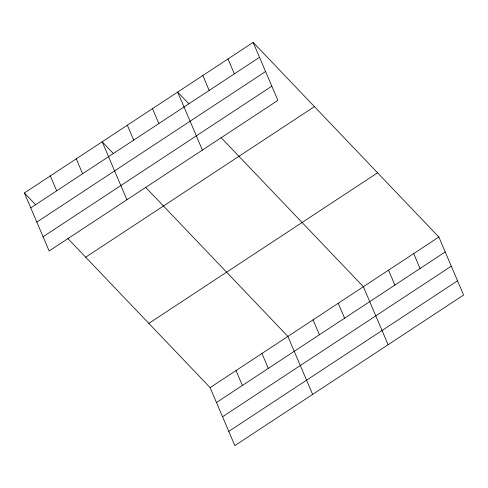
<?xml version="1.0" encoding="UTF-8"?>
<svg xmlns="http://www.w3.org/2000/svg" width="488" height="488" viewBox="0 0 488 488"><rect width="100%" height="100%" fill="white"/><g stroke="black" fill="none" stroke-linecap="round" stroke-linejoin="round"><path stroke-width="0.73" d="M253.15 42.389L277.892 100.388L49.142 250.972L24.4 192.974L253.15 42.389L438.858 237.028L463.6 295.026L234.85 445.611L210.108 387.612L67.808 238.467M30.762 207.882L259.512 57.297M36.826 222.101L265.576 71.516M43.072 236.753L271.822 86.169M85.687 257.2L314.437 106.622M148.828 323.379L377.578 172.795M210.108 387.612L438.858 237.028M216.471 402.521L445.221 251.942M222.534 416.74L451.284 266.161M228.787 431.392L457.537 280.807M188.899 103.859L177.662 92.079L202.404 150.078M221.07 137.579L363.371 286.718L388.113 344.723M113.411 153.549L102.175 141.77L126.917 199.775M145.583 187.27L287.883 336.415L312.625 394.414M24.4 192.974L35.636 204.746M413.696 253.595L420.058 268.504M388.533 270.157L394.896 285.065M338.208 303.286L344.571 318.194M227.987 58.95L234.35 73.865M313.046 319.847L319.408 334.762M202.825 75.518L209.187 90.426M261.958 353.483L268.321 368.391M152.5 108.647L158.862 123.556M236.033 370.545L242.396 385.459M127.337 125.209L133.7 140.117M76.25 158.838L82.612 173.752M50.325 175.906L56.687 190.814"/></g></svg>
